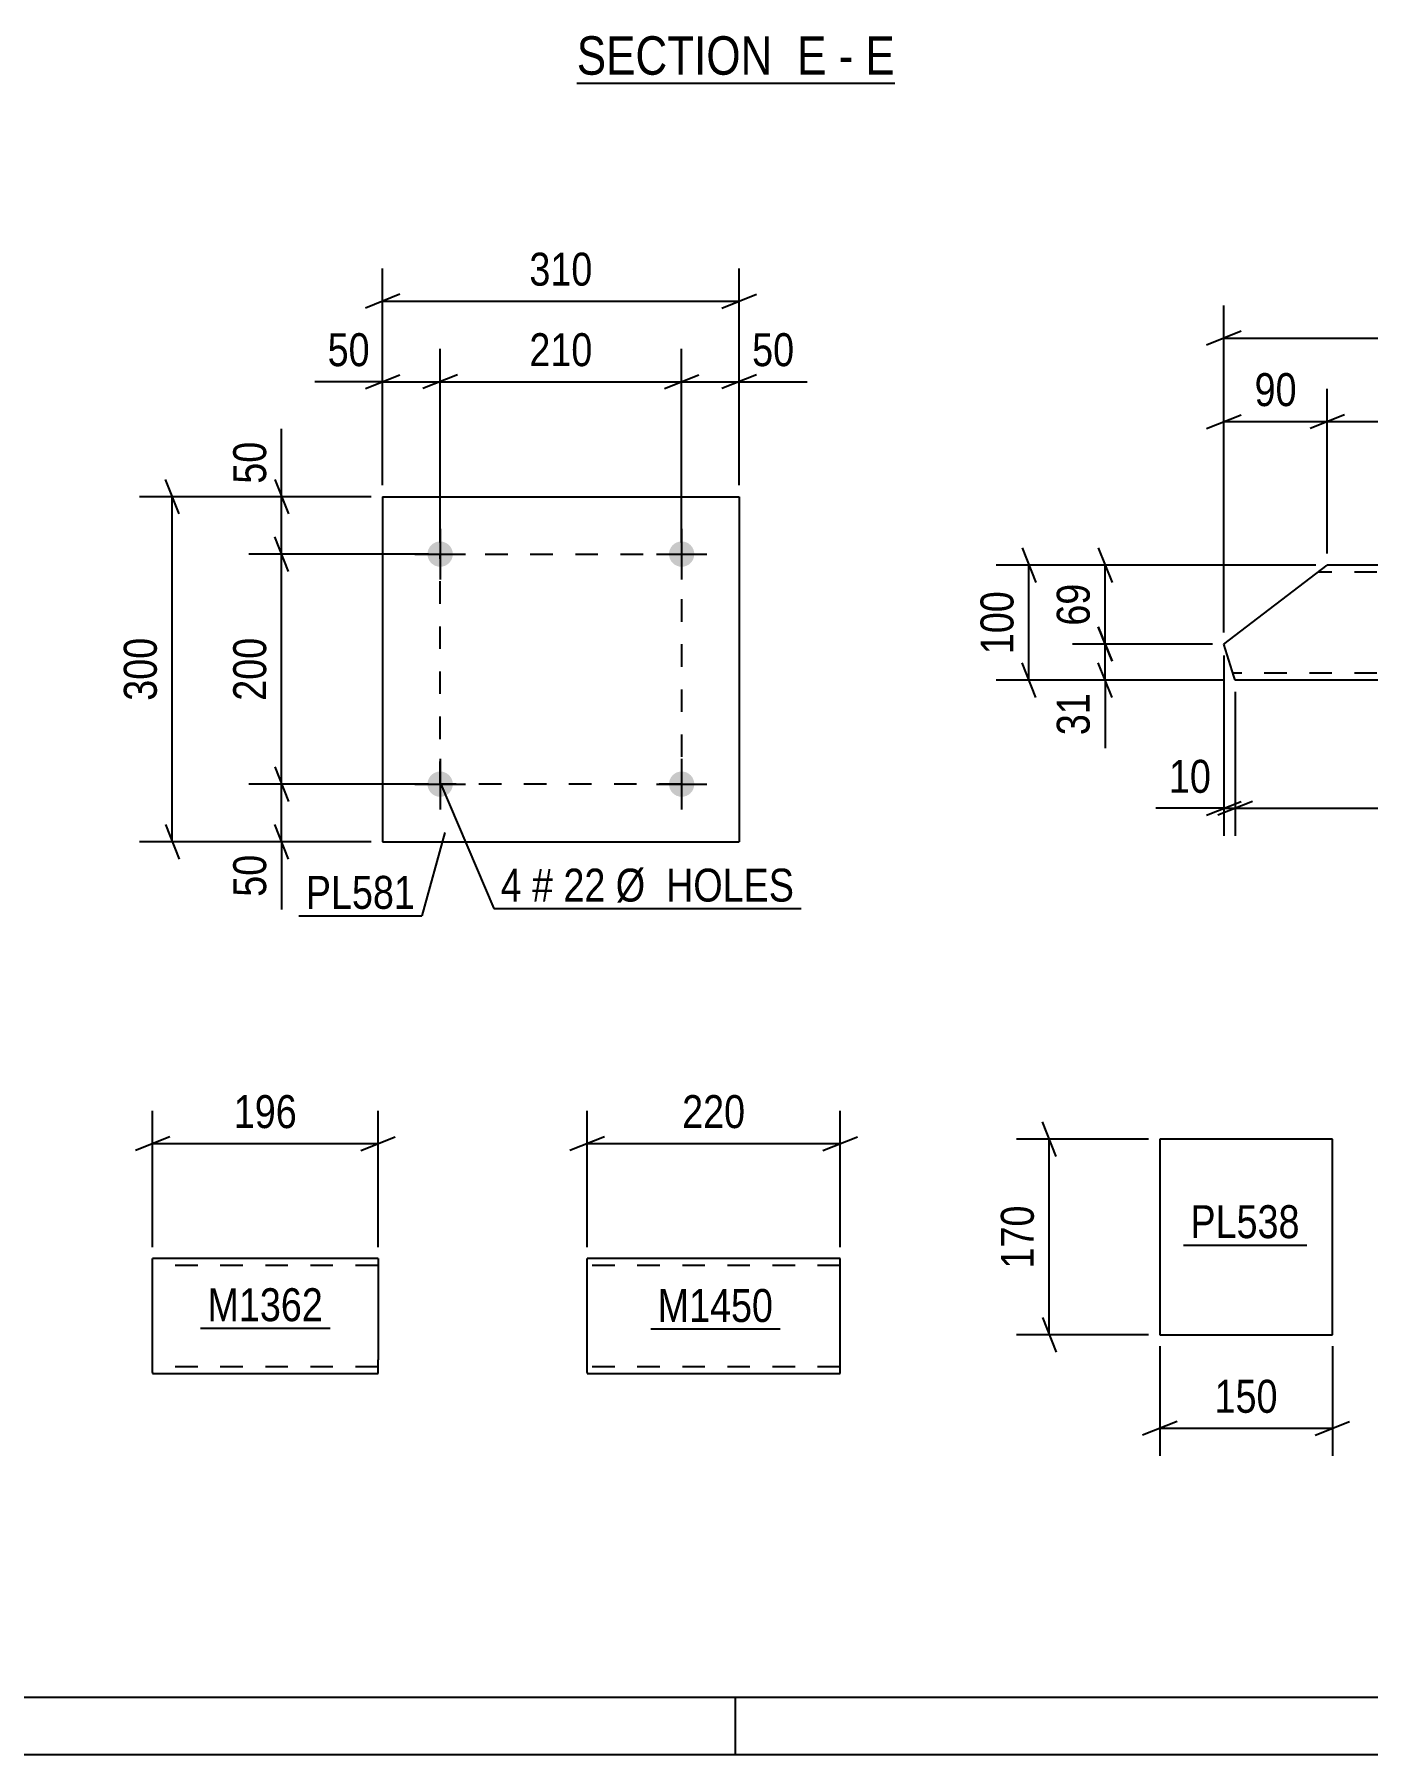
# Model space of a CAD drawing. Header units: millimetres. Extents: x 0 to 841, y 0 to 594.
# Drawn here: x 150 to 266, y 0 to 149.6 of the extents above; entities that cross this region are included whole.
import ezdxf

# ---------------------------------------------------------------- set-up
doc = ezdxf.new("R2010")
doc.units = ezdxf.units.MM
doc.linetypes.add('DXK_LINE_DOT2', pattern=[3.9198, 1.9599, -1.9599])
doc.styles.add('Arial Narrow', font='ARIALN.TTF', dxfattribs={"height": 0.2})

# ---------------------------------------------------------------- blocks, each defined once
blk = doc.blocks.new('Unknown-318885239-1133')
at = {"color": 5, "linetype": 'Continuous'}
for p, q in [((5, 5), (836, 5)), ((211, 0), (211, 5)), ((0, 0), (841, 0))]:
    blk.add_line(p, q, dxfattribs=at)
blk = doc.blocks.new('Unknown-318885239-15 - 1469')
at = {"color": 6, "linetype": 'Continuous'}
blk.add_line((197.19, 145.3), (224.84, 145.3), dxfattribs=at)
at = {"color": 0, "linetype": 'Continuous'}
for points in [[(215.3, 146.05), (215.3, 149.55), (197.19, 149.55), (197.19, 146.05)], [(218.91, 146.05), (218.91, 149.55), (216.35, 149.55), (216.35, 146.05)], [(221.23, 146.05), (221.23, 149.55), (219.96, 149.55), (219.96, 146.05)], [(224.84, 146.05), (224.84, 149.55), (222.28, 149.55), (222.28, 146.05)]]:
    blk.add_wipeout(points, dxfattribs=at)
at = {"color": 7, "linetype": 'Continuous', "style": 'Arial Narrow'}
for s, p in [('SECTION ', (197.19, 146.05)), ('E', (216.35, 146.05)), ('E', (222.28, 146.05)), ('-', (219.96, 146.05))]:
    blk.add_text(s, height=3.34, dxfattribs=at).set_placement(p)
blk = doc.blocks.new('Part-318885239-7117 - 7113')
at = {"color": 2, "linetype": 'Continuous'}
for p, q in [((262.89, 53.5), (247.89, 53.5)), ((247.89, 53.5), (247.89, 36.5)), ((262.89, 36.5), (262.89, 53.5)), ((247.89, 36.5), (262.89, 36.5))]:
    blk.add_line(p, q, dxfattribs=at)
blk = doc.blocks.new('Part-318885239-2498 - 2482')
at = {"color": 2, "linetype": 'Continuous'}
for p, q in [((253.46, 96.55), (262.45, 103.41)), ((282.45, 103.41), (262.45, 103.41)), ((308.52, 103.41), (282.55, 103.41)), ((308.52, 103.41), (309.9, 99.01)), ((309.9, 99.01), (302.55, 93.41)), ((254.33, 93.76), (253.46, 96.55)), ((254.41, 93.5), (254.33, 93.76)), ((254.44, 93.41), (254.41, 93.5)), ((282.45, 93.41), (254.44, 93.41)), ((302.55, 93.41), (282.55, 93.41))]:
    blk.add_line(p, q, dxfattribs=at)
at = {"color": 7, "linetype": 'DXK_LINE_DOT2'}
for p, q in [((282.45, 102.81), (261.67, 102.81)), ((308.71, 102.81), (282.55, 102.81)), ((254.24, 94.05), (254.21, 94.15)), ((282.45, 94.01), (254.25, 94.01)), ((303.34, 94.01), (282.55, 94.01))]:
    blk.add_line(p, q, dxfattribs=at)
blk = doc.blocks.new('Part-318885239-2339 - 2325')
at = {"color": 2, "linetype": 'Continuous'}
for p, q in [((179.91, 43.12), (160.31, 43.12)), ((160.31, 33.21), (160.31, 43.12)), ((179.91, 43.12), (179.91, 34.32)), ((160.31, 33.21), (160.31, 33.12)), ((160.31, 33.12), (179.91, 33.12)), ((179.91, 33.12), (179.91, 34.32))]:
    blk.add_line(p, q, dxfattribs=at)
at = {"color": 7, "linetype": 'DXK_LINE_DOT2'}
for p, q in [((179.91, 42.52), (160.31, 42.52)), ((160.31, 33.72), (160.31, 33.77)), ((179.91, 33.72), (160.31, 33.72)), ((179.91, 33.77), (179.91, 34.09)), ((179.91, 33.72), (179.91, 33.77))]:
    blk.add_line(p, q, dxfattribs=at)
blk = doc.blocks.new('Bolt-318885239-2139 - 2105')
at = {"linetype": 'Continuous'}
for points in [[(186.41, 104.37, -1), (184.21, 104.37, -1)], [(207.41, 104.37, -1), (205.21, 104.37, -1)]]:
    blk.add_hatch(color=1, dxfattribs=at).paths.add_polyline_path(points)
at = {"color": 1, "linetype": 'Continuous'}
for p, q in [((185.31, 106.57), (185.31, 102.17)), ((206.31, 106.57), (206.31, 102.17)), ((183.11, 104.37), (187.51, 104.37)), ((204.11, 104.37), (208.51, 104.37))]:
    blk.add_line(p, q, dxfattribs=at)
blk = doc.blocks.new('Bolt-318885239-2144 - 2105')
at = {"linetype": 'Continuous'}
for points in [[(186.41, 84.37, -1), (184.21, 84.37, -1)], [(207.41, 84.37, -1), (205.21, 84.37, -1)]]:
    blk.add_hatch(color=1, dxfattribs=at).paths.add_polyline_path(points)
at = {"color": 1, "linetype": 'Continuous'}
for p, q in [((185.31, 86.57), (185.31, 82.17)), ((206.31, 86.57), (206.31, 82.17)), ((183.11, 84.37), (187.51, 84.37)), ((204.11, 84.37), (208.51, 84.37))]:
    blk.add_line(p, q, dxfattribs=at)
blk = doc.blocks.new('Part-318885239-2159 - 2105')
at = {"color": 2, "linetype": 'Continuous'}
for p, q in [((180.31, 109.36), (180.31, 79.36)), ((180.31, 109.36), (211.31, 109.36)), ((211.31, 109.36), (211.31, 79.36)), ((180.31, 79.36), (211.31, 79.36))]:
    blk.add_line(p, q, dxfattribs=at)
blk = doc.blocks.new('Part-318885239-2089 - 2075')
at = {"color": 2, "linetype": 'Continuous'}
for p, q in [((198.1, 33.21), (198.1, 43.12)), ((220.09, 43.12), (198.1, 43.12)), ((220.09, 34.32), (220.09, 43.12)), ((198.1, 33.21), (198.1, 33.12)), ((198.1, 33.12), (220.09, 33.12)), ((220.09, 33.12), (220.09, 34.32))]:
    blk.add_line(p, q, dxfattribs=at)
at = {"color": 7, "linetype": 'DXK_LINE_DOT2'}
for p, q in [((220.09, 42.52), (198.1, 42.52)), ((198.1, 33.72), (198.1, 33.77)), ((220.09, 33.72), (198.1, 33.72)), ((220.09, 33.77), (220.09, 34.09)), ((220.09, 33.72), (220.09, 33.77))]:
    blk.add_line(p, q, dxfattribs=at)
blk = doc.blocks.new('Rectangle-318885239-2268 - 2105')
at = {"color": 1, "linetype": 'DXK_LINE_DOT2'}
blk.add_lwpolyline([(185.31, 104.37), (206.31, 104.37), (206.31, 84.37), (185.31, 84.37), (185.31, 104.37)], close=True, dxfattribs=at)
blk = doc.blocks.new('StraightDimension-318885239-7119 - 7113')
at = {"color": 7, "linetype": 'Continuous'}
for p, q in [((238.88, 52), (237.68, 55)), ((246.89, 53.5), (235.43, 53.5)), ((238.28, 36.5), (238.28, 53.5)), ((237.68, 38), (238.88, 35)), ((246.89, 36.5), (235.43, 36.5))]:
    blk.add_line(p, q, dxfattribs=at)
at = {"color": 0}
blk.add_wipeout([(237.53, 48.35), (233.33, 48.35), (233.33, 41.66), (237.53, 41.66)], dxfattribs=at)
at = {"color": 3, "style": 'Arial Narrow'}
blk.add_text('170', height=2.863, rotation=90.0002, dxfattribs=at).set_placement((236.93, 42.26))
blk = doc.blocks.new('StraightDimension-318885239-7130 - 7113')
at = {"color": 7, "linetype": 'Continuous'}
for p, q in [((247.89, 35.5), (247.89, 25.97)), ((262.89, 35.5), (262.89, 25.97)), ((249.39, 28.97), (246.39, 27.77)), ((261.39, 27.77), (264.39, 28.97)), ((247.89, 28.37), (262.89, 28.37))]:
    blk.add_line(p, q, dxfattribs=at)
at = {"color": 0}
blk.add_wipeout([(258.74, 29.12), (258.74, 33.32), (252.05, 33.32), (252.05, 29.12)], dxfattribs=at)
at = {"color": 3, "style": 'Arial Narrow'}
blk.add_text('150', height=2.863, dxfattribs=at).set_placement((252.65, 29.72))
blk = doc.blocks.new('StraightDimension-318885239-2527 - 2482')
at = {"color": 7, "linetype": 'Continuous'}
for p, q in [((242.54, 104.91), (243.74, 101.91)), ((261.45, 103.41), (240.29, 103.41)), ((243.14, 96.55), (243.14, 103.41)), ((243.74, 95.05), (242.54, 98.05)), ((252.46, 96.55), (240.29, 96.55))]:
    blk.add_line(p, q, dxfattribs=at)
at = {"color": 0}
blk.add_wipeout([(242.39, 102.41), (238.19, 102.41), (238.19, 97.55), (242.39, 97.55)], dxfattribs=at)
at = {"color": 3, "style": 'Arial Narrow'}
blk.add_text('69', height=2.863, rotation=90.0002, dxfattribs=at).set_placement((241.79, 98.15))
blk = doc.blocks.new('StraightDimension-318885239-2635 - 2482')
at = {"color": 7, "linetype": 'Continuous'}
for p, q in [((253.46, 97.55), (253.46, 118.74)), ((262.45, 104.41), (262.45, 118.74)), ((251.96, 115.29), (254.96, 116.49)), ((253.46, 115.89), (262.45, 115.89)), ((263.95, 116.49), (260.95, 115.29))]:
    blk.add_line(p, q, dxfattribs=at)
at = {"color": 0}
blk.add_wipeout([(260.38, 116.64), (260.38, 120.84), (255.53, 120.84), (255.53, 116.64)], dxfattribs=at)
at = {"color": 3, "style": 'Arial Narrow'}
blk.add_text('90', height=2.863, dxfattribs=at).set_placement((256.13, 117.24))
blk = doc.blocks.new('StraightDimension-318885239-2603 - 2482')
at = {"color": 7, "linetype": 'Continuous'}
for p, q in [((235.91, 104.91), (237.11, 101.91)), ((261.45, 103.41), (233.66, 103.41)), ((236.51, 93.41), (236.51, 103.41)), ((237.11, 91.91), (235.91, 94.91)), ((253.44, 93.41), (233.66, 93.41))]:
    blk.add_line(p, q, dxfattribs=at)
at = {"color": 0}
blk.add_wipeout([(235.76, 101.75), (231.56, 101.75), (231.56, 95.07), (235.76, 95.07)], dxfattribs=at)
at = {"color": 3, "style": 'Arial Narrow'}
blk.add_text('100', height=2.863, rotation=90.0002, dxfattribs=at).set_placement((235.16, 95.67))
blk = doc.blocks.new('StraightDimension-318885239-2501 - 2482')
at = {"color": 7, "linetype": 'Continuous'}
for p, q in [((242.54, 98.05), (243.74, 95.05)), ((252.46, 96.55), (240.29, 96.55)), ((243.14, 93.41), (243.14, 96.55)), ((243.74, 91.91), (242.54, 94.91)), ((253.44, 93.41), (240.29, 93.41)), ((243.14, 93.41), (243.14, 87.5)), ((243.14, 93.41), (243.14, 87.5))]:
    blk.add_line(p, q, dxfattribs=at)
at = {"color": 0}
blk.add_wipeout([(242.39, 92.88), (238.19, 92.88), (238.19, 88.03), (242.39, 88.03)], dxfattribs=at)
at = {"color": 3, "style": 'Arial Narrow'}
blk.add_text('31', height=2.863, rotation=90.0002, dxfattribs=at).set_placement((241.79, 88.63))
blk = doc.blocks.new('StraightDimension-318885239-2652 - 2482')
at = {"color": 7, "linetype": 'Continuous'}
for p, q in [((262.45, 104.41), (262.45, 118.74)), ((308.52, 104.41), (308.52, 118.74)), ((263.95, 116.49), (260.95, 115.29)), ((262.45, 115.89), (308.52, 115.89)), ((307.02, 115.29), (310.02, 116.49))]:
    blk.add_line(p, q, dxfattribs=at)
at = {"color": 0}
blk.add_wipeout([(289.75, 116.64), (289.75, 120.84), (281.23, 120.84), (281.23, 116.64)], dxfattribs=at)
at = {"color": 3, "style": 'Arial Narrow'}
blk.add_text('3063', height=2.863, dxfattribs=at).set_placement((281.83, 117.24))
blk = doc.blocks.new('StraightDimension-318885239-2711 - 2482')
at = {"color": 7, "linetype": 'Continuous'}
for p, q in [((254.44, 92.41), (254.44, 79.87)), ((302.55, 92.41), (302.55, 79.87)), ((255.94, 82.87), (252.94, 81.67)), ((254.44, 82.27), (302.55, 82.27)), ((301.05, 81.67), (304.05, 82.87))]:
    blk.add_line(p, q, dxfattribs=at)
at = {"color": 0}
blk.add_wipeout([(282.75, 83.02), (282.75, 87.22), (274.24, 87.22), (274.24, 83.02)], dxfattribs=at)
at = {"color": 3, "style": 'Arial Narrow'}
blk.add_text('3083', height=2.863, dxfattribs=at).set_placement((274.84, 83.62))
blk = doc.blocks.new('StraightDimension-318885239-2735 - 2482')
at = {"color": 7, "linetype": 'Continuous'}
for p, q in [((253.46, 95.55), (253.46, 79.87)), ((254.44, 92.41), (254.44, 79.87)), ((253.46, 82.27), (247.55, 82.27)), ((253.46, 82.27), (247.55, 82.27)), ((251.96, 81.67), (254.96, 82.87)), ((255.94, 82.87), (252.94, 81.67)), ((253.46, 82.27), (254.44, 82.27))]:
    blk.add_line(p, q, dxfattribs=at)
at = {"color": 0}
blk.add_wipeout([(252.93, 83.02), (252.93, 87.22), (248.08, 87.22), (248.08, 83.02)], dxfattribs=at)
at = {"color": 3, "style": 'Arial Narrow'}
blk.add_text('10', height=2.863, dxfattribs=at).set_placement((248.68, 83.62))
blk = doc.blocks.new('StraightDimension-318885239-2753 - 2482')
at = {"color": 7, "linetype": 'Continuous'}
for p, q in [((253.46, 97.55), (253.46, 125.99)), ((309.9, 100.01), (309.9, 125.99)), ((254.96, 123.74), (251.96, 122.54)), ((253.46, 123.14), (309.9, 123.14)), ((308.4, 122.54), (311.4, 123.74))]:
    blk.add_line(p, q, dxfattribs=at)
at = {"color": 0}
blk.add_wipeout([(285.93, 123.89), (285.93, 128.09), (277.42, 128.09), (277.42, 123.89)], dxfattribs=at)
at = {"color": 3, "style": 'Arial Narrow'}
blk.add_text('3167', height=2.863, dxfattribs=at).set_placement((278.02, 124.49))
blk = doc.blocks.new('StraightDimension-318885239-2341 - 2325')
at = {"color": 7, "linetype": 'Continuous'}
for p, q in [((160.31, 44.12), (160.31, 55.97)), ((179.91, 44.12), (179.91, 55.97)), ((161.81, 53.72), (158.81, 52.52)), ((160.31, 53.12), (179.91, 53.12)), ((178.41, 52.52), (181.41, 53.72))]:
    blk.add_line(p, q, dxfattribs=at)
at = {"color": 0}
blk.add_wipeout([(173.45, 53.87), (173.45, 58.07), (166.77, 58.07), (166.77, 53.87)], dxfattribs=at)
at = {"color": 3, "style": 'Arial Narrow'}
blk.add_text('196', height=2.863, dxfattribs=at).set_placement((167.37, 54.47))
blk = doc.blocks.new('StraightDimension-318885239-2174 - 2105')
at = {"color": 7, "linetype": 'Continuous'}
for p, q in [((172.13, 102.87), (170.93, 105.87)), ((184.31, 104.37), (168.68, 104.37)), ((171.53, 84.37), (171.53, 104.37)), ((170.93, 85.87), (172.13, 82.87)), ((184.31, 84.37), (168.68, 84.37))]:
    blk.add_line(p, q, dxfattribs=at)
at = {"color": 0}
blk.add_wipeout([(170.78, 97.71), (166.58, 97.71), (166.58, 91.02), (170.78, 91.02)], dxfattribs=at)
at = {"color": 3, "style": 'Arial Narrow'}
blk.add_text('200', height=2.863, rotation=90.0002, dxfattribs=at).set_placement((170.18, 91.62))
blk = doc.blocks.new('StraightDimension-318885239-2204 - 2105')
at = {"color": 7, "linetype": 'Continuous'}
for p, q in [((162.62, 107.86), (161.42, 110.86)), ((179.31, 109.36), (159.17, 109.36)), ((162.02, 79.36), (162.02, 109.36)), ((161.42, 80.86), (162.62, 77.86)), ((179.31, 79.36), (159.17, 79.36))]:
    blk.add_line(p, q, dxfattribs=at)
at = {"color": 0}
blk.add_wipeout([(161.27, 97.71), (157.07, 97.71), (157.07, 91.02), (161.27, 91.02)], dxfattribs=at)
at = {"color": 3, "style": 'Arial Narrow'}
blk.add_text('300', height=2.863, rotation=90.0002, dxfattribs=at).set_placement((160.67, 91.62))
blk = doc.blocks.new('StraightDimension-318885239-2161 - 2105')
at = {"color": 7, "linetype": 'Continuous'}
for p, q in [((170.93, 85.87), (172.13, 82.87)), ((184.31, 84.37), (168.68, 84.37)), ((171.53, 79.36), (171.53, 84.37)), ((172.13, 77.86), (170.93, 80.86)), ((179.31, 79.36), (168.68, 79.36)), ((171.53, 79.36), (171.53, 73.46)), ((171.53, 79.36), (171.53, 73.46))]:
    blk.add_line(p, q, dxfattribs=at)
at = {"color": 0}
blk.add_wipeout([(170.78, 78.84), (166.58, 78.84), (166.58, 73.98), (170.78, 73.98)], dxfattribs=at)
at = {"color": 3, "style": 'Arial Narrow'}
blk.add_text('50', height=2.863, rotation=90.0002, dxfattribs=at).set_placement((170.18, 74.58))
blk = doc.blocks.new('StraightDimension-318885239-2190 - 2105')
at = {"color": 7, "linetype": 'Continuous'}
for p, q in [((171.53, 109.36), (171.53, 115.27)), ((171.53, 109.36), (171.53, 115.27)), ((170.93, 110.86), (172.13, 107.86)), ((179.31, 109.36), (168.68, 109.36)), ((171.53, 104.37), (171.53, 109.36)), ((172.13, 102.87), (170.93, 105.87)), ((184.31, 104.37), (168.68, 104.37))]:
    blk.add_line(p, q, dxfattribs=at)
at = {"color": 0}
blk.add_wipeout([(170.78, 114.75), (166.58, 114.75), (166.58, 109.89), (170.78, 109.89)], dxfattribs=at)
at = {"color": 3, "style": 'Arial Narrow'}
blk.add_text('50', height=2.863, rotation=90.0002, dxfattribs=at).set_placement((170.18, 110.49))
blk = doc.blocks.new('StraightDimension-318885239-2215 - 2105')
at = {"color": 7, "linetype": 'Continuous'}
for p, q in [((180.31, 110.36), (180.31, 129.21)), ((211.31, 110.36), (211.31, 129.21)), ((181.81, 126.96), (178.81, 125.76)), ((180.31, 126.36), (211.31, 126.36)), ((209.81, 125.76), (212.81, 126.96))]:
    blk.add_line(p, q, dxfattribs=at)
at = {"color": 0}
blk.add_wipeout([(199.16, 127.11), (199.16, 131.31), (192.47, 131.31), (192.47, 127.11)], dxfattribs=at)
at = {"color": 3, "style": 'Arial Narrow'}
blk.add_text('310', height=2.863, dxfattribs=at).set_placement((193.07, 127.71))
blk = doc.blocks.new('StraightDimension-318885239-2226 - 2105')
at = {"color": 7, "linetype": 'Continuous'}
for p, q in [((180.31, 110.36), (180.31, 122.21)), ((185.31, 105.37), (185.31, 122.21)), ((178.81, 118.76), (181.81, 119.96)), ((186.81, 119.96), (183.81, 118.76)), ((180.31, 119.36), (174.41, 119.36)), ((180.31, 119.36), (174.41, 119.36)), ((180.31, 119.36), (185.31, 119.36))]:
    blk.add_line(p, q, dxfattribs=at)
at = {"color": 0}
blk.add_wipeout([(179.79, 120.11), (179.79, 124.31), (174.93, 124.31), (174.93, 120.11)], dxfattribs=at)
at = {"color": 3, "style": 'Arial Narrow'}
blk.add_text('50', height=2.863, dxfattribs=at).set_placement((175.53, 120.71))
blk = doc.blocks.new('StraightDimension-318885239-2239 - 2105')
at = {"color": 7, "linetype": 'Continuous'}
for p, q in [((185.31, 105.37), (185.31, 122.21)), ((206.31, 105.37), (206.31, 122.21)), ((186.81, 119.96), (183.81, 118.76)), ((204.81, 118.76), (207.81, 119.96)), ((185.31, 119.36), (206.31, 119.36))]:
    blk.add_line(p, q, dxfattribs=at)
at = {"color": 0}
blk.add_wipeout([(199.16, 120.11), (199.16, 124.31), (192.47, 124.31), (192.47, 120.11)], dxfattribs=at)
at = {"color": 3, "style": 'Arial Narrow'}
blk.add_text('210', height=2.863, dxfattribs=at).set_placement((193.07, 120.71))
blk = doc.blocks.new('StraightDimension-318885239-2255 - 2105')
at = {"color": 7, "linetype": 'Continuous'}
for p, q in [((206.31, 105.37), (206.31, 122.21)), ((211.31, 110.36), (211.31, 122.21)), ((204.81, 118.76), (207.81, 119.96)), ((212.81, 119.96), (209.81, 118.76)), ((206.31, 119.36), (211.31, 119.36)), ((211.31, 119.36), (217.22, 119.36)), ((211.31, 119.36), (217.22, 119.36))]:
    blk.add_line(p, q, dxfattribs=at)
at = {"color": 0}
blk.add_wipeout([(216.69, 120.11), (216.69, 124.31), (211.84, 124.31), (211.84, 120.11)], dxfattribs=at)
at = {"color": 3, "style": 'Arial Narrow'}
blk.add_text('50', height=2.863, dxfattribs=at).set_placement((212.44, 120.71))
blk = doc.blocks.new('StraightDimension-318885239-2091 - 2075')
at = {"color": 7, "linetype": 'Continuous'}
for p, q in [((198.1, 44.12), (198.1, 55.97)), ((220.09, 44.12), (220.09, 55.97)), ((199.6, 53.72), (196.6, 52.52)), ((198.1, 53.12), (220.09, 53.12)), ((218.59, 52.52), (221.59, 53.72))]:
    blk.add_line(p, q, dxfattribs=at)
at = {"color": 0}
blk.add_wipeout([(212.44, 53.87), (212.44, 58.07), (205.75, 58.07), (205.75, 53.87)], dxfattribs=at)
at = {"color": 3, "style": 'Arial Narrow'}
blk.add_text('220', height=2.863, dxfattribs=at).set_placement((206.35, 54.47))
blk = doc.blocks.new('Mark-318885239-7115 - 7113')
at = {"color": 0}
blk.add_wipeout([(260.06, 44.9), (260.06, 47.9), (250.55, 47.9), (250.55, 44.9)], dxfattribs=at)
blk.add_wipeout([(260.06, 44.9), (260.06, 47.9), (250.55, 47.9), (250.55, 44.9)], dxfattribs=at)
at = {"color": 30, "linetype": 'Continuous'}
blk.add_line((249.95, 44.3), (260.66, 44.3), dxfattribs=at)
at = {"color": 3, "style": 'Arial Narrow'}
blk.add_text('PL538', height=2.863, dxfattribs=at).set_placement((250.55, 44.9))
blk = doc.blocks.new('Mark-318885239-2337 - 2325')
at = {"color": 0}
blk.add_wipeout([(175.14, 37.68), (175.14, 40.68), (165.08, 40.68), (165.08, 37.68)], dxfattribs=at)
blk.add_wipeout([(175.14, 37.68), (175.14, 40.68), (165.08, 40.68), (165.08, 37.68)], dxfattribs=at)
at = {"color": 30, "linetype": 'Continuous'}
blk.add_line((164.48, 37.08), (175.74, 37.08), dxfattribs=at)
at = {"color": 3, "style": 'Arial Narrow'}
blk.add_text('M1362', height=2.863, dxfattribs=at).set_placement((165.08, 37.68))
blk = doc.blocks.new('Mark-318885239-2155 - 2105')
at = {"color": 0}
blk.add_wipeout([(183.13, 73.53), (183.13, 76.53), (173.63, 76.53), (173.63, 73.53)], dxfattribs=at)
blk.add_wipeout([(183.13, 73.53), (183.13, 76.53), (173.63, 76.53), (173.63, 73.53)], dxfattribs=at)
at = {"color": 30, "linetype": 'Continuous'}
for p in [(185.73, 80.18), (173.03, 72.93)]:
    blk.add_line(p, (183.73, 72.93), dxfattribs=at)
at = {"color": 3, "style": 'Arial Narrow'}
blk.add_text('PL581', height=2.863, dxfattribs=at).set_placement((173.63, 73.53))
blk = doc.blocks.new('MarkSet-318885239-2315 - 2105')
at = {"color": 0}
for points in [[(192.4, 74.16), (192.4, 77.16), (190.57, 77.16), (190.57, 74.16)], [(195.13, 74.16), (195.13, 77.16), (193.3, 77.16), (193.3, 74.16)], [(199.68, 74.16), (199.68, 77.16), (196.03, 77.16), (196.03, 74.16)], [(216.11, 74.16), (216.11, 77.16), (200.58, 77.16), (200.58, 74.16)]]:
    blk.add_wipeout(points, dxfattribs=at)
for points in [[(192.4, 74.16), (192.4, 77.16), (190.57, 77.16), (190.57, 74.16)], [(195.13, 74.16), (195.13, 77.16), (193.3, 77.16), (193.3, 74.16)], [(199.68, 74.16), (199.68, 77.16), (196.03, 77.16), (196.03, 74.16)], [(216.11, 74.16), (216.11, 77.16), (200.58, 77.16), (200.58, 74.16)]]:
    blk.add_wipeout(points, dxfattribs=at)
at = {"color": 7, "linetype": 'Continuous'}
for p, q in [((185.38, 84.38), (189.97, 73.56)), ((189.97, 73.56), (216.71, 73.56))]:
    blk.add_line(p, q, dxfattribs=at)
at = {"color": 3, "style": 'Arial Narrow'}
for s, height, p in [('4', 2.86, (190.57, 74.16)), ('#', 2.86, (193.3, 74.16)), ('22', 2.863, (196.03, 74.16)), ('Ø  HOLES', 2.863, (200.58, 74.16))]:
    blk.add_text(s, height=height, dxfattribs=at).set_placement(p)
blk = doc.blocks.new('Mark-318885239-2087 - 2075')
at = {"color": 0}
blk.add_wipeout([(214.27, 37.61), (214.27, 40.61), (204.22, 40.61), (204.22, 37.61)], dxfattribs=at)
blk.add_wipeout([(214.27, 37.61), (214.27, 40.61), (204.22, 40.61), (204.22, 37.61)], dxfattribs=at)
at = {"color": 30, "linetype": 'Continuous'}
blk.add_line((203.62, 37.01), (214.87, 37.01), dxfattribs=at)
at = {"color": 3, "style": 'Arial Narrow'}
blk.add_text('M1450', height=2.863, dxfattribs=at).set_placement((204.22, 37.61))

msp = doc.modelspace()

# ---------------------------------------------------------------- block references
for name in ['Unknown-318885239-1133', 'Part-318885239-2159 - 2105', 'Bolt-318885239-2139 - 2105', 'Rectangle-318885239-2268 - 2105', 'Part-318885239-2498 - 2482', 'Bolt-318885239-2144 - 2105', 'Part-318885239-7117 - 7113', 'Part-318885239-2339 - 2325', 'Part-318885239-2089 - 2075']:
    msp.add_blockref(name, (0, 0))

# ---------------------------------------------------------------- next in the draw order: block references
for name in ['Unknown-318885239-15 - 1469', 'StraightDimension-318885239-2174 - 2105', 'StraightDimension-318885239-2527 - 2482', 'StraightDimension-318885239-2341 - 2325', 'StraightDimension-318885239-2091 - 2075', 'StraightDimension-318885239-7119 - 7113', 'Mark-318885239-7115 - 7113', 'Mark-318885239-2337 - 2325', 'Mark-318885239-2087 - 2075']:
    msp.add_blockref(name, (0, 0))

# ---------------------------------------------------------------- next in the draw order: block references
for name in ['StraightDimension-318885239-2635 - 2482', 'StraightDimension-318885239-2204 - 2105', 'StraightDimension-318885239-7130 - 7113']:
    msp.add_blockref(name, (0, 0))

# ---------------------------------------------------------------- next in the draw order: block references
for name in ['StraightDimension-318885239-2190 - 2105', 'StraightDimension-318885239-2603 - 2482', 'StraightDimension-318885239-2161 - 2105']:
    msp.add_blockref(name, (0, 0))

# ---------------------------------------------------------------- next in the draw order: block references
for name in ['StraightDimension-318885239-2215 - 2105', 'StraightDimension-318885239-2652 - 2482', 'StraightDimension-318885239-2501 - 2482', 'Mark-318885239-2155 - 2105']:
    msp.add_blockref(name, (0, 0))

# ---------------------------------------------------------------- next in the draw order: block references
for name in ['StraightDimension-318885239-2753 - 2482', 'StraightDimension-318885239-2226 - 2105', 'StraightDimension-318885239-2711 - 2482', 'MarkSet-318885239-2315 - 2105']:
    msp.add_blockref(name, (0, 0))

# ---------------------------------------------------------------- next in the draw order: block references
for name in ['StraightDimension-318885239-2239 - 2105', 'StraightDimension-318885239-2735 - 2482']:
    msp.add_blockref(name, (0, 0))

# ---------------------------------------------------------------- next in the draw order: block references
msp.add_blockref('StraightDimension-318885239-2255 - 2105', (0, 0))

doc.saveas('drawing.dxf')
